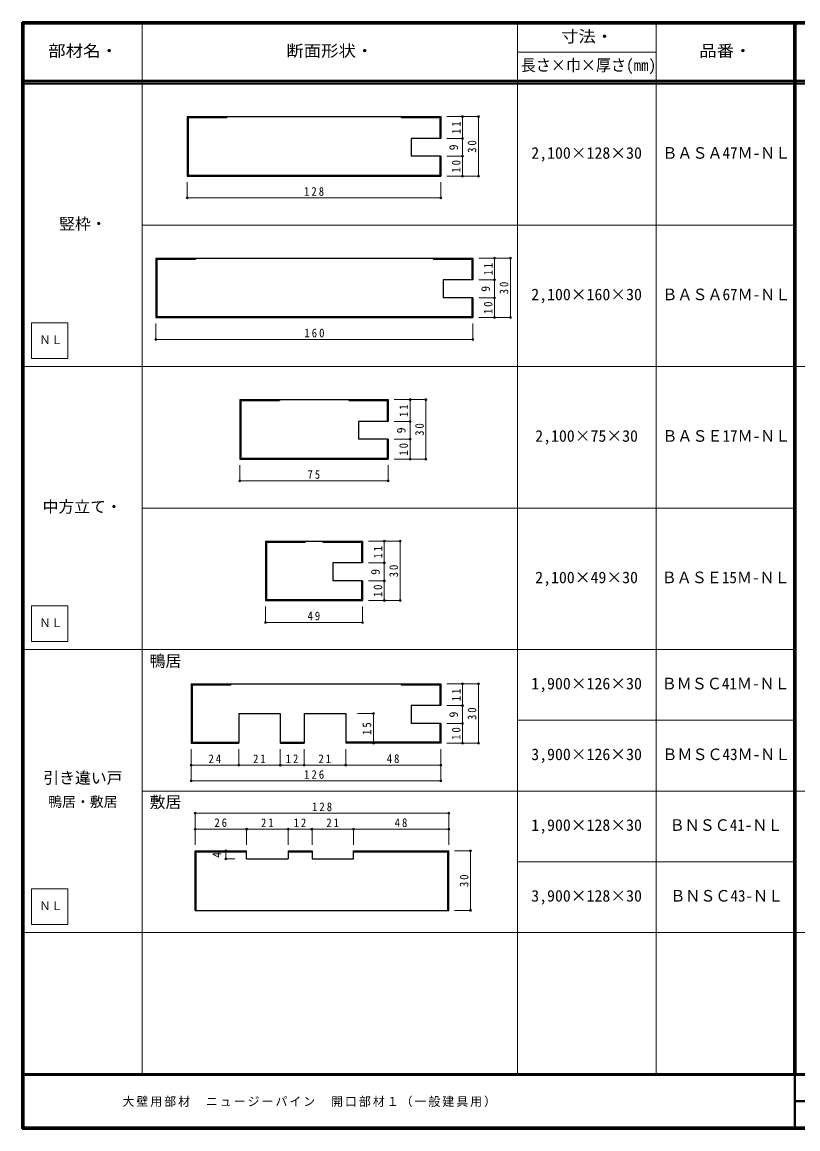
# Model space of a CAD drawing. Units: millimetres at full size, sheet at 1:2; some dimension numbers follow another scale. Extents: x -400 to 380, y -287 to 278.
# Drawn here: x -400 to -8, y -280 to 278 of the extents above; entities that cross this region are included whole.
import ezdxf
from ezdxf.enums import TextEntityAlignment as Align

# ---------------------------------------------------------------- set-up
doc = ezdxf.new("R2010")
doc.units = ezdxf.units.MM
doc.header["$LTSCALE"] = 2
doc.header["$PDMODE"] = 32
doc.header["$PDSIZE"] = 1
for name, color, linetype, lineweight in [('0-4', 3, 'Continuous', 25), ('0-A', 7, 'Continuous', 18), ('0-B', 7, 'Continuous', 9), ('F-1', 6, 'Continuous', 40)]:
    doc.layers.add(name, color=color, linetype=linetype, lineweight=lineweight)
doc.layers.add('F-A', color=7, linetype='Continuous')
doc.styles.add('ＭＳ ゴシック', font='')
doc.styles.get('ＭＳ ゴシック').set_extended_font_data('MS Gothic')

msp = doc.modelspace()

# ---------------------------------------------------------------- linework, layer by layer
at = {"layer": '0-4'}
for p, q in [((-316.667, 230.619), (-316.667, 200.619)), ((-316.667, 230.619), (-188.667, 230.619)), ((-316.667, 230.119), (-296.667, 230.119)), ((-316.167, 230.619), (-316.167, 200.619)), ((-296.667, 230.619), (-296.667, 230.119)), ((-208.667, 230.619), (-208.667, 230.119)), ((-208.667, 230.119), (-188.667, 230.119)), ((-189.167, 230.619), (-189.167, 219.619)), ((-188.667, 230.619), (-188.667, 219.619)), ((-188.667, 219.619), (-203.667, 219.619)), ((-203.667, 219.619), (-203.667, 210.619)), ((-188.667, 210.619), (-203.667, 210.619)), ((-189.167, 210.619), (-189.167, 200.619)), ((-188.667, 210.619), (-188.667, 200.619)), ((-316.667, 201.119), (-188.667, 201.119)), ((-316.667, 200.619), (-188.667, 200.619)), ((-332.511, 159.191), (-332.511, 129.191)), ((-332.511, 159.191), (-172.511, 159.191)), ((-332.511, 158.691), (-312.511, 158.691)), ((-332.011, 159.191), (-332.011, 129.191)), ((-312.511, 159.191), (-312.511, 158.691)), ((-192.511, 159.191), (-192.511, 158.691)), ((-192.511, 158.691), (-172.511, 158.691)), ((-173.011, 159.191), (-173.011, 148.191)), ((-172.511, 159.191), (-172.511, 148.191)), ((-172.511, 139.191), (-187.511, 139.191)), ((-173.011, 139.191), (-173.011, 129.191)), ((-172.511, 139.191), (-172.511, 129.191)), ((-332.511, 129.691), (-172.511, 129.691)), ((-332.511, 129.191), (-172.511, 129.191)), ((-290.167, 87.762), (-290.167, 57.762)), ((-290.167, 87.762), (-215.167, 87.762)), ((-290.167, 87.262), (-270.167, 87.262)), ((-289.667, 87.762), (-289.667, 57.762)), ((-270.167, 87.762), (-270.167, 87.262)), ((-215.667, 87.762), (-215.667, 76.762)), ((-215.167, 87.762), (-215.167, 76.762)), ((-215.167, 76.762), (-230.167, 76.762)), ((-230.167, 76.762), (-230.167, 67.762)), ((-215.167, 67.762), (-230.167, 67.762)), ((-215.667, 67.762), (-215.667, 57.762)), ((-215.167, 67.762), (-215.167, 57.762)), ((-290.167, 58.262), (-215.167, 58.262)), ((-290.167, 57.762), (-215.167, 57.762)), ((-277.167, 16.333), (-277.167, -13.667)), ((-277.167, 16.333), (-228.167, 16.333)), ((-277.167, 15.833), (-257.167, 15.833)), ((-276.667, 16.333), (-276.667, -13.667)), ((-257.167, 16.333), (-257.167, 15.833)), ((-228.667, 16.333), (-228.667, 5.333)), ((-228.167, 16.333), (-228.167, 5.333)), ((-228.167, 5.333), (-243.167, 5.333)), ((-243.167, 5.333), (-243.167, -3.667)), ((-228.167, -3.667), (-243.167, -3.667)), ((-228.667, -3.667), (-228.667, -13.667)), ((-228.167, -3.667), (-228.167, -13.667)), ((-277.167, -13.167), (-228.167, -13.167)), ((-277.167, -13.667), (-228.167, -13.667)), ((-314.667, -55.701), (-314.667, -85.701)), ((-314.667, -55.701), (-188.667, -55.701)), ((-314.167, -55.701), (-314.167, -85.701)), ((-294.667, -55.701), (-294.667, -56.201)), ((-189.167, -55.701), (-189.167, -66.701)), ((-188.667, -55.701), (-188.667, -66.701)), ((-314.667, -56.201), (-294.667, -56.201)), ((-188.667, -66.701), (-203.667, -66.701)), ((-203.667, -66.701), (-203.667, -75.701)), ((-290.667, -70.701), (-269.667, -70.701)), ((-290.667, -70.701), (-290.667, -85.701)), ((-269.667, -70.701), (-269.667, -85.701)), ((-257.667, -70.701), (-236.667, -70.701)), ((-257.667, -70.701), (-257.667, -85.701)), ((-236.667, -70.701), (-236.667, -85.701)), ((-188.667, -75.701), (-203.667, -75.701)), ((-189.167, -75.701), (-189.167, -85.701)), ((-188.667, -75.701), (-188.667, -85.701)), ((-314.667, -85.201), (-290.667, -85.201)), ((-314.667, -85.701), (-290.667, -85.701)), ((-269.667, -85.201), (-257.667, -85.201)), ((-269.667, -85.701), (-257.667, -85.701)), ((-188.667, -85.201), (-236.667, -85.201)), ((-188.667, -85.701), (-236.667, -85.701)), ((-312.667, -170.024), (-312.667, -140.024)), ((-312.667, -140.024), (-286.667, -140.024)), ((-312.667, -140.524), (-286.667, -140.524)), ((-312.167, -170.024), (-312.167, -140.024)), ((-286.667, -144.024), (-286.667, -140.024)), ((-286.667, -144.024), (-265.667, -144.024)), ((-265.667, -140.024), (-253.667, -140.024)), ((-265.667, -140.024), (-265.667, -144.024)), ((-265.667, -140.524), (-253.667, -140.524)), ((-253.667, -140.024), (-253.667, -144.024)), ((-253.667, -144.024), (-232.667, -144.024)), ((-232.667, -144.024), (-232.667, -140.024)), ((-232.667, -140.024), (-184.667, -140.024)), ((-232.667, -140.524), (-184.667, -140.524)), ((-185.167, -170.024), (-185.167, -140.024)), ((-184.667, -170.024), (-184.667, -140.024)), ((-312.667, -170.024), (-184.667, -170.024))]:
    msp.add_line(p, q, dxfattribs=at)
for points in [[(-172.511, 148.191), (-187.511, 148.191), (-187.511, 139.191)], [(-235.167, 87.762), (-235.167, 87.262), (-215.167, 87.262)], [(-248.167, 16.333), (-248.167, 15.833), (-228.167, 15.833)], [(-208.667, -55.701), (-208.667, -56.201), (-188.667, -56.201)]]:
    msp.add_lwpolyline(points, dxfattribs=at)
at = {"layer": '0-A'}
for p, q in [((-395.214, 108.473), (-395.214, 126.473)), ((-395.214, 126.473), (-376.964, 126.473)), ((-395.214, -34.384), (-395.214, -16.384)), ((-395.214, -16.384), (-376.964, -16.384)), ((-395.214, -177.242), (-395.214, -159.242)), ((-395.214, -159.242), (-376.964, -159.242))]:
    msp.add_line(p, q, dxfattribs=at)
for points in [[(-376.964, 126.473), (-376.964, 108.473), (-395.214, 108.473)], [(-376.964, -16.384), (-376.964, -34.384), (-395.214, -34.384)], [(-376.964, -159.242), (-376.964, -177.242), (-395.214, -177.242)]]:
    msp.add_lwpolyline(points, dxfattribs=at)
at = {"layer": '0-B', "color": 4}
for p, q in [((-169.667, 230.619), (-185.667, 230.619)), ((-177.667, 230.619), (-177.667, 200.619)), ((-169.667, 230.619), (-169.667, 200.619)), ((-177.667, 219.619), (-185.667, 219.619)), ((-177.667, 210.619), (-185.667, 210.619)), ((-316.667, 189.619), (-316.667, 197.619)), ((-188.667, 189.619), (-188.667, 197.619)), ((-169.667, 200.619), (-185.667, 200.619)), ((-316.667, 189.619), (-188.667, 189.619)), ((-153.511, 159.191), (-169.511, 159.191)), ((-161.511, 159.191), (-161.511, 129.191)), ((-153.511, 159.191), (-153.511, 129.191)), ((-161.511, 148.191), (-169.511, 148.191)), ((-161.511, 139.191), (-169.511, 139.191)), ((-153.511, 129.191), (-169.511, 129.191)), ((-332.511, 118.191), (-332.511, 126.191)), ((-172.511, 118.191), (-172.511, 126.191)), ((-332.511, 118.191), (-172.511, 118.191)), ((-196.167, 87.762), (-212.167, 87.762)), ((-204.167, 87.762), (-204.167, 57.762)), ((-196.167, 87.762), (-196.167, 57.762)), ((-204.167, 76.762), (-212.167, 76.762)), ((-204.167, 67.762), (-212.167, 67.762)), ((-196.167, 57.762), (-212.167, 57.762)), ((-290.167, 46.762), (-290.167, 54.762)), ((-215.167, 46.762), (-215.167, 54.762)), ((-290.167, 46.762), (-215.167, 46.762)), ((-209.167, 16.333), (-225.167, 16.333)), ((-217.167, 16.333), (-217.167, -13.667)), ((-209.167, 16.333), (-209.167, -13.667)), ((-217.167, 5.333), (-225.167, 5.333)), ((-217.167, -3.667), (-225.167, -3.667)), ((-277.167, -24.667), (-277.167, -16.667)), ((-228.167, -24.667), (-228.167, -16.667)), ((-209.167, -13.667), (-225.167, -13.667)), ((-277.167, -24.667), (-228.167, -24.667)), ((-169.667, -55.701), (-185.667, -55.701)), ((-177.667, -55.701), (-177.667, -85.701)), ((-169.667, -55.701), (-169.667, -85.701)), ((-177.667, -66.701), (-185.667, -66.701)), ((-222.691, -70.701), (-230.667, -70.701)), ((-222.691, -70.701), (-222.691, -85.701)), ((-177.667, -75.701), (-185.667, -75.701)), ((-314.667, -104.701), (-314.667, -88.701)), ((-290.667, -96.701), (-290.667, -88.701)), ((-269.667, -96.701), (-269.667, -88.701)), ((-257.667, -96.701), (-257.667, -88.701)), ((-236.667, -96.701), (-236.667, -88.701)), ((-222.691, -85.701), (-230.667, -85.701)), ((-188.667, -104.701), (-188.667, -88.701)), ((-169.667, -85.701), (-185.667, -85.701)), ((-314.667, -96.701), (-188.667, -96.701)), ((-314.667, -104.701), (-188.667, -104.701)), ((-312.667, -121.024), (-312.667, -137.024)), ((-312.667, -121.024), (-184.667, -121.024)), ((-184.667, -121.024), (-184.667, -137.024)), ((-312.667, -129.024), (-184.667, -129.024)), ((-286.667, -129.024), (-286.667, -137.024)), ((-265.667, -129.024), (-265.667, -137.024)), ((-253.667, -129.024), (-253.667, -137.024)), ((-232.667, -129.024), (-232.667, -137.024)), ((-297.201, -140.024), (-297.201, -144.024)), ((-297.201, -140.024), (-292.667, -140.024)), ((-297.201, -144.024), (-292.667, -144.024)), ((-173.667, -140.024), (-181.667, -140.024)), ((-173.667, -170.024), (-173.667, -140.024)), ((-173.667, -170.024), (-181.667, -170.024))]:
    msp.add_line(p, q, dxfattribs=at)
at = {"layer": '0-B'}
for p in [(-177.667, 230.619), (-169.667, 230.619), (-177.667, 219.619), (-177.667, 210.619), (-177.667, 200.619), (-169.667, 200.619), (-316.667, 189.619), (-188.667, 189.619), (-161.511, 159.191), (-153.511, 159.191), (-161.511, 148.191), (-161.511, 139.191), (-161.511, 129.191), (-153.511, 129.191), (-332.511, 118.191), (-172.511, 118.191), (-204.167, 87.762), (-196.167, 87.762), (-204.167, 76.762), (-204.167, 67.762), (-204.167, 57.762), (-196.167, 57.762), (-290.167, 46.762), (-215.167, 46.762), (-217.167, 16.333), (-209.167, 16.333), (-217.167, 5.333), (-217.167, -3.667), (-217.167, -13.667), (-209.167, -13.667), (-277.167, -24.667), (-228.167, -24.667), (-177.667, -55.701), (-169.667, -55.701), (-177.667, -66.701), (-222.691, -70.701), (-177.667, -75.701), (-222.691, -85.701), (-177.667, -85.701), (-169.667, -85.701), (-314.667, -96.701), (-290.667, -96.701), (-269.667, -96.701), (-257.667, -96.701), (-236.667, -96.701), (-188.667, -96.701), (-314.667, -104.701), (-188.667, -104.701), (-312.667, -121.024), (-184.667, -121.024), (-312.667, -129.024), (-286.667, -129.024), (-265.667, -129.024), (-253.667, -129.024), (-232.667, -129.024), (-184.667, -129.024), (-297.201, -140.024), (-173.667, -140.024), (-297.201, -144.024), (-173.667, -170.024)]:
    msp.add_point(p, dxfattribs=at)
at = {"layer": 'F-1'}
for p, q in [((-400, 278.333), (-400, -280.333)), ((-400, 278), (380, 278)), ((-400, 277.667), (380, 277.667)), ((-399.667, 278.333), (-399.667, -280.333)), ((-399.333, 278.333), (-399.333, -280.333)), ((-10.333, 278.337), (-10.333, -253)), ((-10, 278.333), (-10, -253)), ((-9.667, 278.337), (-9.667, -253)), ((380, 248.667), (-400, 248.667)), ((380, 247.333), (-400, 247.333)), ((380, -252.667), (-400, -252.667)), ((380, -253), (-400, -253)), ((-10, -253), (-10, -279.667)), ((-10, -266.333), (379.333, -266.334)), ((380, -279.667), (-400, -279.667)), ((380, -280), (-400, -280)), ((380, -280.333), (-400, -280.333))]:
    msp.add_line(p, q, dxfattribs=at)
at = {"layer": 'F-1', "color": 7, "lineweight": 18}
for p, q in [((-339.333, 278.333), (-339.333, -252.667)), ((-150, 278.333), (-150, -253)), ((-80, 278.333), (-80, -253)), ((-80, 263.167), (-150, 263.167)), ((-9.667, 175.905), (-339.333, 175.905)), ((380, 104.476), (-400, 104.476)), ((-9.667, 33.048), (-339.333, 33.048)), ((-9.667, -38.381), (-400, -38.381)), ((-10, -109.81), (-339.333, -109.81)), ((380, -109.81), (-9.667, -109.81)), ((-10.333, -181.238), (-400, -181.238)), ((380, -181.238), (-9.667, -181.238))]:
    msp.add_line(p, q, dxfattribs=at)
at = {"layer": 'F-1', "color": 4, "lineweight": 9}
for p, q in [((-10.333, -74.095), (-150, -74.095)), ((-10.333, -145.524), (-150, -145.524))]:
    msp.add_line(p, q, dxfattribs=at)
at = {"layer": 'F-1'}
msp.add_lwpolyline([(-400, 278.333), (380, 278.333), (380, -280.333)], dxfattribs=at)

# ---------------------------------------------------------------- texts
at = {"layer": '0-A', "style": 'ＭＳ ゴシック'}
for s, height, p in [('2,100×128×30', 5.865, (-143, 207.619)), ('竪枠・', 5.865, (-381.333, 171.905)), ('2,100×160×30', 5.865, (-143, 136.191)), ('ＮＬ', 4.399, (-391.464, 114.473)), ('2,100×75×30', 5.865, (-141, 64.762)), ('中方立て・', 5.865, (-389.667, 29.048)), ('2,100×49×30', 5.865, (-141, -6.667)), ('ＮＬ', 4.399, (-391.464, -28.384)), ('鴨居', 5.865, (-335.638, -48.817)), ('1,900×126×30', 5.865, (-143, -60.238)), ('3,900×126×30', 5.865, (-143, -95.952)), ('引き違い戸', 5.865, (-389.333, -107.81)), ('敷居', 5.865, (-335.638, -120.054)), ('鴨居・敷居', 5.132, (-386.833, -119.31)), ('1,900×128×30', 5.865, (-143, -131.667)), ('3,900×128×30', 5.865, (-143, -167.381)), ('ＮＬ', 4.399, (-391.464, -171.242))]:
    msp.add_text(s, height=height, dxfattribs=at).set_placement(p, align=Align.BOTTOM_LEFT)
at = {"layer": '0-A', "style": 'ＭＳ ゴシック', "width": 0.95}
for s, p in [('ＢＡＳＡ47Ｍ-ＮＬ', (-76.833, 207.619)), ('ＢＡＳＡ67Ｍ-ＮＬ', (-76.833, 136.191)), ('ＢＡＳＥ17Ｍ-ＮＬ', (-76.833, 64.762)), ('ＢＡＳＥ15Ｍ-ＮＬ', (-77.167, -6.667)), ('ＢＭＳＣ41Ｍ-ＮＬ', (-77.167, -60.238)), ('ＢＭＳＣ43Ｍ-ＮＬ', (-76.833, -95.952)), ('ＢＮＳＣ41-ＮＬ', (-73.167, -131.667)), ('ＢＮＳＣ43-ＮＬ', (-72.833, -167.381))]:
    msp.add_text(s, height=5.865, dxfattribs=at).set_placement(p, align=Align.BOTTOM_LEFT)
at = {"layer": '0-B', "style": 'ＭＳ ゴシック'}
for s, p in [('9', (-178.667, 213.619)), ('9', (-162.511, 142.191)), ('9', (-205.167, 70.762)), ('9', (-218.167, -0.667)), ('9', (-178.667, -72.701)), ('4', (-298.201, -143.524))]:
    msp.add_text(s, height=4.399, rotation=90, dxfattribs=at).set_placement(p, align=Align.BOTTOM_LEFT)
at = {"layer": '0-B', "char_height": 4.399, "attachment_point": 7, "rotation": 90, "style": 'ＭＳ ゴシック'}
for s, insert in [('\\T1.36;\\W0.9;11', (-178.667, 221.869)), ('\\T1.36;\\W0.9;30', (-170.667, 212.369)), ('\\T1.36;\\W0.9;10', (-178.667, 202.369)), ('\\T1.36;\\W0.9;11', (-162.511, 150.441)), ('\\T1.36;\\W0.9;30', (-154.511, 140.941)), ('\\T1.36;\\W0.9;10', (-162.511, 130.941)), ('\\T1.36;\\W0.9;11', (-205.167, 79.012)), ('\\T1.36;\\W0.9;30', (-197.167, 69.512)), ('\\T1.36;\\W0.9;10', (-205.167, 59.512)), ('\\T1.36;\\W0.9;11', (-218.167, 7.583)), ('\\T1.36;\\W0.9;30', (-210.167, -1.917)), ('\\T1.36;\\W0.9;10', (-218.167, -11.917)), ('\\T1.36;\\W0.9;11', (-178.667, -64.451)), ('\\T1.36;\\W0.9;30', (-170.667, -73.951)), ('\\T1.36;\\W0.9;15', (-223.691, -81.451)), ('\\T1.36;\\W0.9;10', (-178.667, -83.951)), ('\\T1.36;\\W0.9;30', (-174.667, -158.274))]:
    msp.add_mtext(s, dxfattribs=dict(at, insert=insert))
at = {"layer": '0-B', "char_height": 4.399, "attachment_point": 7, "style": 'ＭＳ ゴシック'}
for s, insert in [('\\T1.37;\\W0.9;128', (-257.667, 190.619)), ('\\T1.38;\\W0.9;160', (-257.511, 119.191)), ('\\T1.36;\\W0.9;75', (-255.917, 47.762)), ('\\T1.36;\\W0.9;49', (-255.917, -23.667)), ('\\T1.36;\\W0.9;24', (-305.917, -95.701)), ('\\T1.36;\\W0.9;21', (-283.417, -95.701)), ('\\T1.36;\\W0.9;12', (-266.917, -95.701)), ('\\T1.36;\\W0.9;21', (-250.417, -95.701)), ('\\T1.36;\\W0.9;48', (-215.917, -95.701)), ('\\T1.38;\\W0.9;126', (-257.667, -103.701)), ('\\T1.38;\\W0.9;128', (-253.667, -120.024)), ('\\T1.36;\\W0.9;26', (-302.917, -128.024)), ('\\T1.36;\\W0.9;21', (-279.417, -128.024)), ('\\T1.36;\\W0.9;12', (-262.917, -128.024)), ('\\T1.36;\\W0.9;21', (-246.417, -128.024)), ('\\T1.36;\\W0.9;48', (-211.917, -128.024))]:
    msp.add_mtext(s, dxfattribs=dict(at, insert=insert))
at = {"layer": 'F-1', "color": 7, "style": 'ＭＳ ゴシック', "width": 0.95}
msp.add_text('長さ×巾×厚さ(㎜)', height=5.865, dxfattribs=at).set_placement((-148.3, 251.917), align=Align.BOTTOM_LEFT)
at = {"layer": 'F-A', "style": 'ＭＳ ゴシック', "width": 1.1}
for s, p in [('寸法・', (-128, 266.417)), ('部材名・', (-386.833, 259.167)), ('断面形状・', (-266.667, 259.167)), ('品番・', (-58.167, 259.167))]:
    msp.add_text(s, height=5.865, dxfattribs=at).set_placement(p, align=Align.BOTTOM_LEFT)
at = {"layer": 'F-A', "insert": (-349.333, -269.333), "char_height": 4.399, "attachment_point": 7, "style": 'ＭＳ ゴシック'}
msp.add_mtext('\\T1.17;大壁用部材\u3000ニュージーパイン\u3000開口部材１（一般建具用）', dxfattribs=at)

doc.saveas('drawing.dxf')
